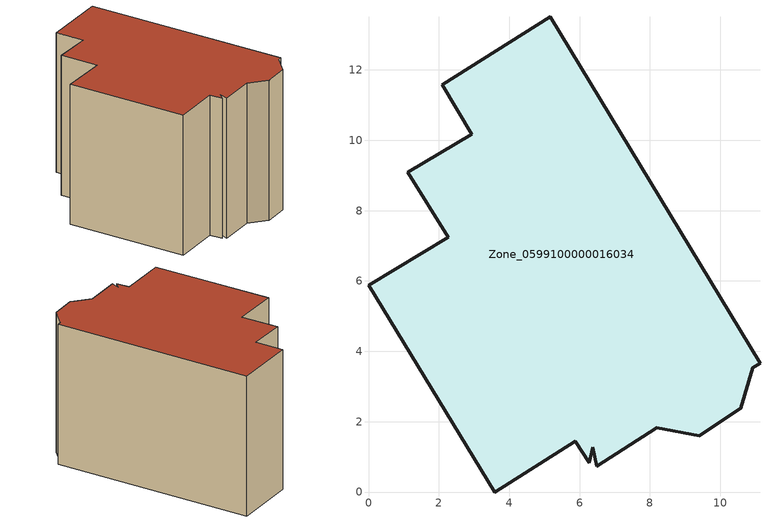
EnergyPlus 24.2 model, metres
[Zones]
Zone_0599100000016034
 floor ground (C_G): 6.38,1.28 6.28,0.83 5.87,1.44 3.59,0 0,5.88 2.27,7.24 1.12,9.09 2.93,10.18 2.09,11.59 5.16,13.51 11.13,3.67 10.92,3.54 10.58,2.38 9.4,1.6 8.2,1.82 6.48,0.74 z0
 wall outside (C_F): 2.09,11.59 2.93,10.18 1.12,9.09 2.27,7.24 0,5.88 3.59,0 5.87,1.44 6.28,0.83 6.38,1.28 6.48,0.74 8.2,1.82 9.4,1.6 10.58,2.38 10.92,3.54 11.13,3.67 5.16,13.51 2.09,11.59 z0:8.09
 roof outside (C_R): 6.38,1.28 6.48,0.74 8.2,1.82 9.4,1.6 10.58,2.38 10.92,3.54 11.13,3.67 5.16,13.51 2.09,11.59 2.93,10.18 1.12,9.09 2.27,7.24 0,5.88 3.59,0 5.87,1.44 6.28,0.83 z8.09
[BUILDING]
Pand.0599100000016034: North Axis=0; Terrain=City; Loads Convergence Tolerance Value=0.04; Temperature Convergence Tolerance Value=0.4; Solar Distribution=FullExterior; Maximum Number of Warmup Days=25; Minimum Number of Warmup Days=1
[Site:Location]
Rotterdam.The.Hague.AP_ZH_NLD Design_Conditions: Latitude=51.96; Longitude=4.45; Time Zone=1; Elevation=-4.5
[SITE:GROUNDTEMPERATURE:BUILDINGSURFACE]
18, 18, 18, 18, 18, 18, 18, 18, 18, 18, 18, 18
[MATERIAL] Thermal Absorptance=0.9; Solar Absorptance=0.7; Visible Absorptance=0.7
Name | Roughness | Thickness | Conductivity | Density | Specific Heat
G.TC.1946 | MediumSmooth | 0.15 | 1 | 540 | 1210
F.TC.1946 | Rough | 0.3 | 0.857143 | 1920 | 840
R.TC.1946 | MediumRough | 0.2 | 0.909091 | 1500 | 1000
[CONSTRUCTION]
C_G: G.TC.1946
C_F: F.TC.1946
C_R: R.TC.1946
[ZONE]
Zone_0599100000016034: Type=1; Multiplier=1; Ceiling Height=Autocalculate; Volume=Autocalculate; Floor Area=autocalculate; Part of Total Floor Area=Yes
[ZONEINFILTRATION:DESIGNFLOWRATE]
Infil_Zone_0599100000016034: Zone or ZoneList or Space or SpaceList=Zone_0599100000016034; Schedule=AlwaysOn; Design Flow Rate Calculation Method=Flow/Area; Flow Rate per Floor Area=0.003; Constant Term Coefficient=1; Temperature Term Coefficient=0; Velocity Term Coefficient=0; Velocity Squared Term Coefficient=0
[HVACTEMPLATE:ZONE:IDEALLOADSAIRSYSTEM]
Zone_0599100000016034: Maximum Heating Supply Air Temperature=50; Minimum Cooling Supply Air Temperature=13; Maximum Heating Supply Air Humidity Ratio=0.0156; Minimum Cooling Supply Air Humidity Ratio=0.0077; Heating Limit=NoLimit; Cooling Limit=NoLimit; Dehumidification Control Type=ConstantSensibleHeatRatio; Cooling Sensible Heat Ratio=0.7; Dehumidification Setpoint=60; Humidification Control Type=None; Humidification Setpoint=30; Outdoor Air Method=None; Outdoor Air Flow Rate per Person=0.00944; Outdoor Air Flow Rate per Zone Floor Area=0; Outdoor Air Flow Rate per Zone=0; Demand Controlled Ventilation Type=None; Outdoor Air Economizer Type=NoEconomizer; Heat Recovery Type=None; Sensible Heat Recovery Effectiveness=0.7; Latent Heat Recovery Effectiveness=0.65
[ZONECONTROL:THERMOSTAT]
ThermostatControl_Zone_0599100000016034: Zone or ZoneList=Zone_0599100000016034; Control Type Schedule=DualSetpointControlType; Control 1=Thermostat_Zone_0599100000016034; Temperature Difference Between Cutout And Setpoint=0
[THERMOSTATSETPOINT:DUALSETPOINT]
Thermostat_Zone_0599100000016034: Heating Setpoint Temperature Schedule=HeatingSetpoint_Zone_0599100000016034; Cooling Setpoint Temperature Schedule=CoolingSetpoint_Zone_0599100000016034
[SCHEDULE:COMPACT]
HeatingSetpoint_Zone_0599100000016034: Through: 12/31, For: AllDays, Until: 24:00, 21
CoolingSetpoint_Zone_0599100000016034: Through: 12/31, For: AllDays, Until: 24:00, 24
DualSetpointControlType: Through: 12/31, For: AllDays, Until: 24:00, 4
AlwaysOn: Through: 12/31, For: AllDays, Until: 24:00, 1
